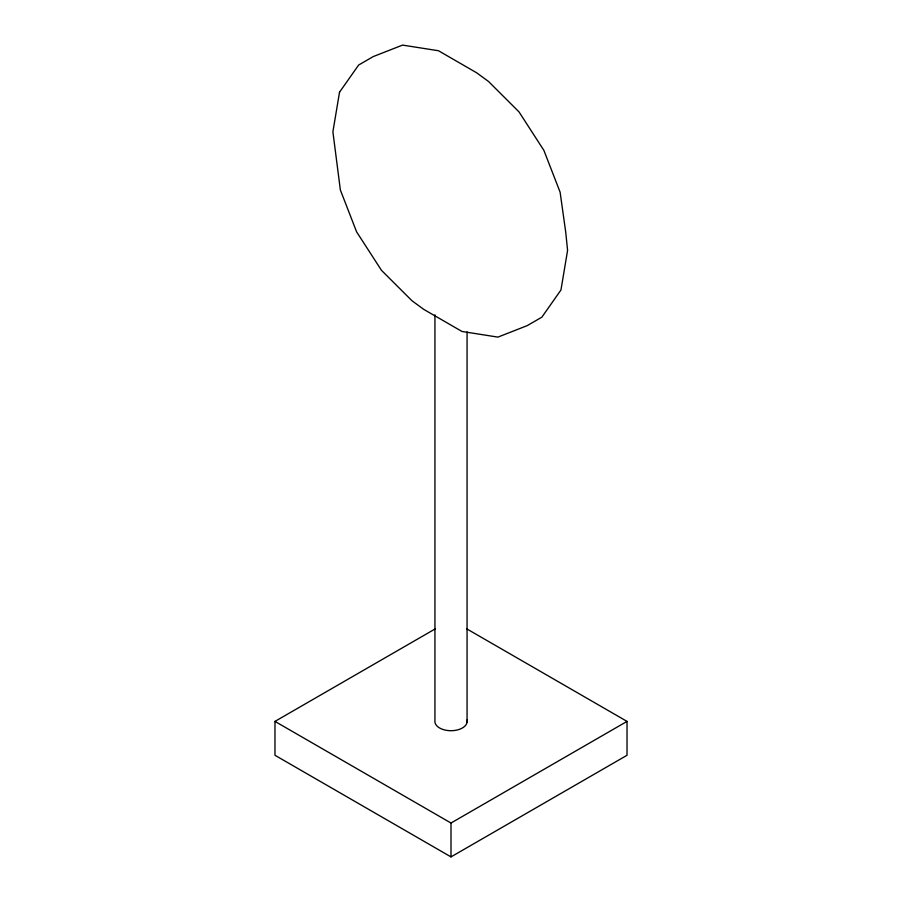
<?xml version="1.0" encoding="UTF-8"?>
<svg xmlns="http://www.w3.org/2000/svg" width="902" height="902" viewBox="0 0 902 902"><rect width="100%" height="100%" fill="white"/><g stroke="black" fill="none" stroke-linecap="round" stroke-linejoin="round"><path stroke-width="1.35" d="M466.785 628.886L627.025 721.397L627.025 755.278L451 856.9L274.975 755.278L274.975 721.397L435.215 628.886M274.975 721.397L451 823.03L627.025 721.397M467.067 331.925L467.067 722.209M451 823.03L451 856.9M434.933 314.809L434.933 720.585A16.135 9.313 0 0 0 451.474 730.71A16.135 9.313 0 0 0 466.954 720.044M339.524 92.207L332.894 131.827L340.37 190.006L356.606 231.859L381.478 270.329L412 300.772L423.805 309.409L462.004 331.474L497.915 337.111L527.185 325.645L541.854 317.177L560.954 290.004L567.583 250.384L565.757 232.389L560.119 192.205L543.872 150.352L519 111.882L488.478 81.439L476.673 72.803L438.473 50.737L402.563 45.1L373.304 56.555L358.635 65.034L339.524 92.207"/></g></svg>
